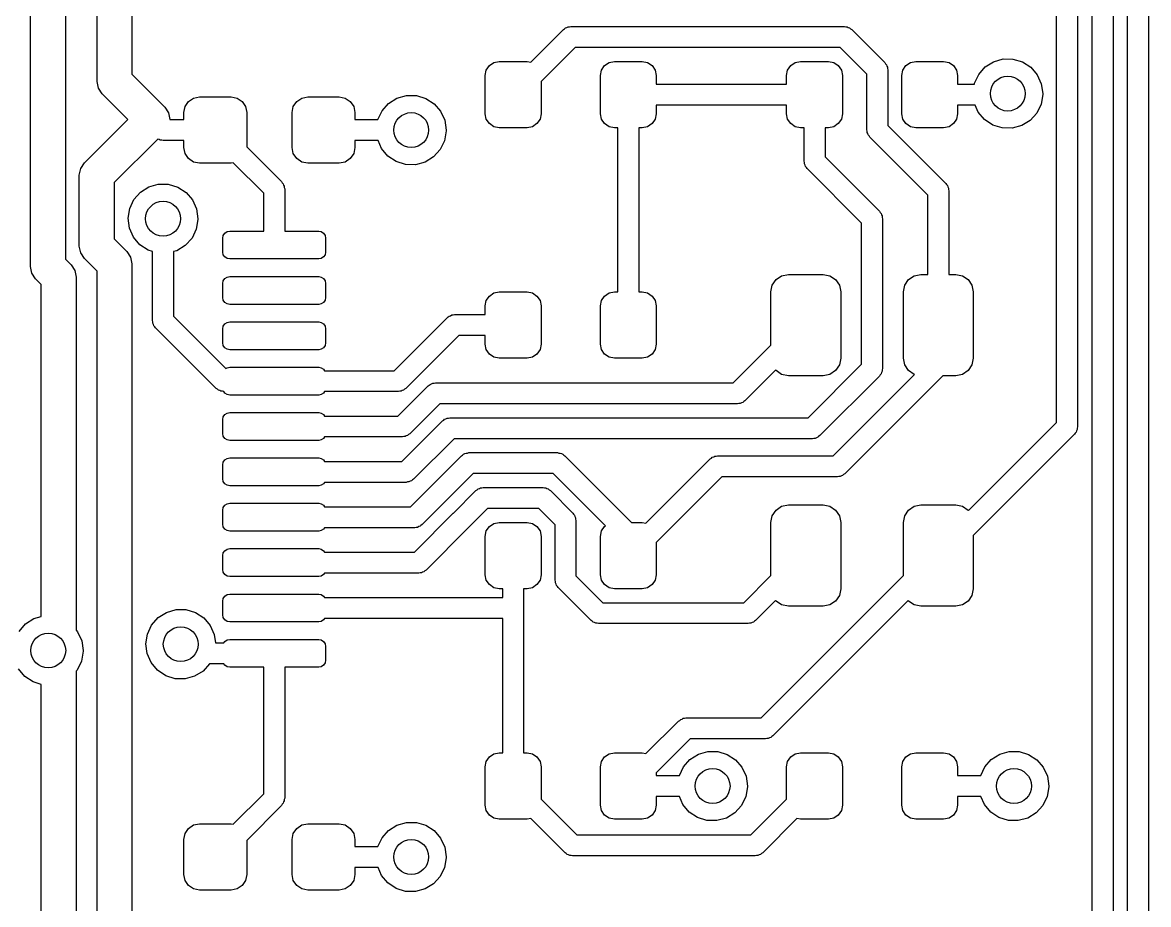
# Model space of a CAD drawing. Extents: x 123.2 to 169.8, y -142.4 to -48.3.
# Drawn here: x 153.69 to 169.82, y -124.63 to -112 of the extents above; entities that cross this region are included whole.
import ezdxf

# ---------------------------------------------------------------- set-up
doc = ezdxf.new("R2010")
doc.units = 0
doc.layers.add('BLACK', color=7, linetype='CONTINUOUS')

msp = doc.modelspace()

# ---------------------------------------------------------------- linework, layer by layer
at = {"layer": 'BLACK', "linetype": 'CONTINUOUS'}
for p, q in [((169.822, -98.552), (169.822, -131.064)), ((169.522, -131.002), (169.522, -98.6141)), ((169.014, -127.192), (169.014, -99.1221)), ((169.314, -99.06), (169.314, -127.254)), ((168.506, -117.728), (168.506, -99.3761)), ((168.806, -99.314), (168.806, -117.79)), ((154.756, -112.843), (154.756, -100.758)), ((155.256, -102.445), (155.256, -112.739)), ((153.803, -115.491), (153.803, -108.232)), ((154.303, -108.237), (154.303, -115.387)), ((160.971, -112.565), (161.438, -112.099)), ((161.438, -112.099), (161.455, -112.089)), ((161.455, -112.089), (161.469, -112.075)), ((161.469, -112.075), (161.488, -112.07)), ((161.488, -112.07), (161.505, -112.06)), ((161.505, -112.06), (161.525, -112.06)), ((161.525, -112.06), (161.544, -112.055)), ((161.544, -112.055), (165.465, -112.055)), ((165.465, -112.055), (165.484, -112.06)), ((165.484, -112.06), (165.504, -112.06)), ((165.504, -112.06), (165.521, -112.07)), ((165.521, -112.07), (165.54, -112.075)), ((165.54, -112.075), (165.554, -112.089)), ((165.554, -112.089), (165.571, -112.099)), ((165.571, -112.099), (166.043, -112.571)), ((161.606, -112.355), (161.119, -112.842)), ((165.403, -112.355), (161.606, -112.355)), ((165.787, -112.739), (165.403, -112.355)), ((160.378, -112.614), (160.442, -112.57)), ((160.442, -112.57), (160.519, -112.555)), ((160.519, -112.555), (160.919, -112.555)), ((160.919, -112.555), (160.971, -112.565)), ((162.028, -112.614), (162.092, -112.57)), ((162.092, -112.57), (162.169, -112.555)), ((162.169, -112.555), (162.569, -112.555)), ((162.569, -112.555), (162.646, -112.57)), ((162.646, -112.57), (162.71, -112.614)), ((164.696, -112.614), (164.76, -112.57)), ((164.76, -112.57), (164.837, -112.555)), ((164.837, -112.555), (165.237, -112.555)), ((165.237, -112.555), (165.314, -112.57)), ((165.314, -112.57), (165.378, -112.614)), ((166.043, -112.571), (166.053, -112.588)), ((166.053, -112.588), (166.067, -112.602)), ((166.067, -112.602), (166.072, -112.621)), ((166.346, -112.614), (166.41, -112.57)), ((166.41, -112.57), (166.487, -112.555)), ((166.487, -112.555), (166.887, -112.555)), ((166.887, -112.555), (166.964, -112.57)), ((166.964, -112.57), (167.028, -112.614)), ((167.482, -112.634), (167.602, -112.558)), ((167.602, -112.558), (167.739, -112.519)), ((167.739, -112.519), (167.88, -112.52)), ((167.88, -112.52), (168.016, -112.561)), ((168.016, -112.561), (168.135, -112.638)), ((155.256, -112.739), (155.728, -113.21)), ((160.319, -112.755), (160.334, -112.678)), ((160.319, -113.305), (160.319, -112.755)), ((160.334, -112.678), (160.378, -112.614)), ((161.969, -112.755), (161.984, -112.678)), ((161.969, -113.305), (161.969, -112.755)), ((161.984, -112.678), (162.028, -112.614)), ((162.71, -112.614), (162.754, -112.678)), ((162.754, -112.678), (162.769, -112.755)), ((162.769, -112.755), (162.769, -112.88)), ((164.637, -112.755), (164.652, -112.678)), ((164.637, -112.88), (164.637, -112.755)), ((164.652, -112.678), (164.696, -112.614)), ((165.378, -112.614), (165.422, -112.678)), ((165.422, -112.678), (165.437, -112.755)), ((165.437, -112.755), (165.437, -113.305)), ((165.787, -113.533), (165.787, -112.739)), ((166.072, -112.621), (166.082, -112.638)), ((166.082, -112.638), (166.082, -112.658)), ((166.082, -112.658), (166.087, -112.677)), ((166.087, -112.677), (166.087, -113.471)), ((166.287, -112.755), (166.302, -112.678)), ((166.287, -113.305), (166.287, -112.755)), ((166.302, -112.678), (166.346, -112.614)), ((167.028, -112.614), (167.072, -112.678)), ((167.072, -112.678), (167.087, -112.755)), ((167.087, -112.755), (167.087, -112.88)), ((167.328, -112.868), (167.389, -112.74)), ((167.389, -112.74), (167.482, -112.634)), ((168.135, -112.638), (168.228, -112.745)), ((168.228, -112.745), (168.286, -112.874)), ((154.776, -112.938), (154.756, -112.843)), ((161.119, -112.842), (161.119, -113.305)), ((162.769, -112.88), (164.637, -112.88)), ((167.087, -112.88), (167.327, -112.88)), ((167.327, -112.88), (167.328, -112.868)), ((168.286, -112.874), (168.306, -113.015)), ((154.83, -113.019), (154.776, -112.938)), ((155.197, -113.387), (154.83, -113.019)), ((156.067, -113.129), (156.14, -113.08)), ((156.14, -113.08), (156.226, -113.063)), ((156.226, -113.063), (156.676, -113.063)), ((156.676, -113.063), (156.762, -113.08)), ((156.762, -113.08), (156.835, -113.129)), ((157.617, -113.129), (157.69, -113.08)), ((157.69, -113.08), (157.776, -113.063)), ((157.776, -113.063), (158.226, -113.063)), ((158.226, -113.063), (158.312, -113.08)), ((158.312, -113.08), (158.385, -113.129)), ((158.934, -113.157), (159.054, -113.082)), ((159.054, -113.082), (159.19, -113.043)), ((159.19, -113.043), (159.332, -113.043)), ((159.332, -113.043), (159.468, -113.084)), ((159.468, -113.084), (159.587, -113.161)), ((168.306, -113.027), (168.283, -113.167)), ((168.306, -113.015), (168.306, -113.027)), ((155.728, -113.21), (155.728, -113.21)), ((155.728, -113.21), (155.782, -113.291)), ((156.001, -113.288), (156.018, -113.202)), ((156.018, -113.202), (156.067, -113.129)), ((156.835, -113.129), (156.884, -113.202)), ((156.884, -113.202), (156.901, -113.288)), ((157.551, -113.288), (157.568, -113.202)), ((157.568, -113.202), (157.617, -113.129)), ((158.385, -113.129), (158.434, -113.202)), ((158.434, -113.202), (158.451, -113.288)), ((158.84, -113.263), (158.934, -113.157)), ((159.587, -113.161), (159.679, -113.269)), ((164.637, -113.18), (162.769, -113.18)), ((162.769, -113.18), (162.769, -113.305)), ((164.637, -113.305), (164.637, -113.18)), ((167.339, -113.18), (167.087, -113.18)), ((167.087, -113.18), (167.087, -113.305)), ((167.382, -113.279), (167.339, -113.18)), ((168.283, -113.167), (168.221, -113.294)), ((154.576, -114.009), (155.197, -113.387)), ((155.782, -113.291), (155.801, -113.387)), ((155.801, -113.387), (155.801, -113.388)), ((155.801, -113.388), (156.001, -113.388)), ((156.001, -113.388), (156.001, -113.288)), ((156.901, -113.288), (156.901, -113.776)), ((157.551, -113.788), (157.551, -113.288)), ((158.451, -113.288), (158.451, -113.388)), ((158.451, -113.388), (158.782, -113.388)), ((158.782, -113.388), (158.84, -113.263)), ((159.679, -113.269), (159.738, -113.398)), ((159.738, -113.398), (159.758, -113.538)), ((160.334, -113.382), (160.319, -113.305)), ((160.378, -113.446), (160.334, -113.382)), ((161.104, -113.382), (161.06, -113.446)), ((161.119, -113.305), (161.104, -113.382)), ((161.984, -113.382), (161.969, -113.305)), ((162.028, -113.446), (161.984, -113.382)), ((162.754, -113.382), (162.71, -113.446)), ((162.769, -113.305), (162.754, -113.382)), ((164.652, -113.382), (164.637, -113.305)), ((164.696, -113.446), (164.652, -113.382)), ((165.422, -113.382), (165.378, -113.446)), ((165.437, -113.305), (165.422, -113.382)), ((166.302, -113.382), (166.287, -113.305)), ((166.346, -113.446), (166.302, -113.382)), ((167.072, -113.382), (167.028, -113.446)), ((167.087, -113.305), (167.072, -113.382)), ((167.473, -113.387), (167.382, -113.279)), ((167.591, -113.466), (167.473, -113.387)), ((168.126, -113.399), (168.005, -113.473)), ((168.221, -113.294), (168.126, -113.399)), ((159.758, -113.55), (159.734, -113.69)), ((159.758, -113.538), (159.758, -113.55)), ((160.442, -113.49), (160.378, -113.446)), ((160.519, -113.505), (160.442, -113.49)), ((160.919, -113.505), (160.519, -113.505)), ((160.996, -113.49), (160.919, -113.505)), ((161.06, -113.446), (160.996, -113.49)), ((162.092, -113.49), (162.028, -113.446)), ((162.169, -113.505), (162.092, -113.49)), ((162.219, -113.505), (162.169, -113.505)), ((162.219, -115.857), (162.219, -113.505)), ((162.569, -113.505), (162.519, -113.505)), ((162.519, -113.505), (162.519, -115.857)), ((162.646, -113.49), (162.569, -113.505)), ((162.71, -113.446), (162.646, -113.49)), ((164.76, -113.49), (164.696, -113.446)), ((164.837, -113.505), (164.76, -113.49)), ((164.887, -113.505), (164.837, -113.505)), ((164.887, -113.983), (164.887, -113.505)), ((165.237, -113.505), (165.187, -113.505)), ((165.187, -113.505), (165.187, -113.921)), ((165.314, -113.49), (165.237, -113.505)), ((165.378, -113.446), (165.314, -113.49)), ((165.792, -113.552), (165.787, -113.533)), ((165.792, -113.572), (165.792, -113.552)), ((165.802, -113.589), (165.792, -113.572)), ((166.087, -113.471), (166.918, -114.302)), ((166.41, -113.49), (166.346, -113.446)), ((166.487, -113.505), (166.41, -113.49)), ((166.887, -113.505), (166.487, -113.505)), ((166.964, -113.49), (166.887, -113.505)), ((167.028, -113.446), (166.964, -113.49)), ((167.727, -113.508), (167.591, -113.466)), ((167.868, -113.511), (167.727, -113.508)), ((168.005, -113.473), (167.868, -113.511)), ((155.625, -113.666), (155.002, -114.289)), ((155.627, -113.668), (155.625, -113.666)), ((155.646, -113.673), (155.627, -113.668)), ((155.663, -113.683), (155.646, -113.673)), ((155.683, -113.683), (155.663, -113.683)), ((155.702, -113.688), (155.683, -113.683)), ((156.001, -113.688), (155.702, -113.688)), ((156.001, -113.788), (156.001, -113.688)), ((158.783, -113.688), (158.451, -113.688)), ((158.451, -113.688), (158.451, -113.788)), ((158.834, -113.802), (158.783, -113.688)), ((159.734, -113.69), (159.673, -113.818)), ((165.807, -113.608), (165.802, -113.589)), ((165.821, -113.622), (165.807, -113.608)), ((165.831, -113.639), (165.821, -113.622)), ((166.662, -114.47), (165.831, -113.639)), ((156.018, -113.874), (156.001, -113.788)), ((156.067, -113.947), (156.018, -113.874)), ((156.901, -113.776), (157.401, -114.275)), ((157.568, -113.874), (157.551, -113.788)), ((157.617, -113.947), (157.568, -113.874)), ((158.434, -113.874), (158.385, -113.947)), ((158.451, -113.788), (158.434, -113.874)), ((158.925, -113.911), (158.834, -113.802)), ((159.673, -113.818), (159.577, -113.923)), ((154.522, -114.09), (154.576, -114.009)), ((156.14, -113.996), (156.067, -113.947)), ((156.226, -114.013), (156.14, -113.996)), ((156.676, -114.013), (156.226, -114.013)), ((156.708, -114.007), (156.676, -114.013)), ((157.144, -114.444), (156.708, -114.007)), ((157.69, -113.996), (157.617, -113.947)), ((157.776, -114.013), (157.69, -113.996)), ((158.226, -114.013), (157.776, -114.013)), ((158.312, -113.996), (158.226, -114.013)), ((158.385, -113.947), (158.312, -113.996)), ((159.043, -113.989), (158.925, -113.911)), ((159.178, -114.032), (159.043, -113.989)), ((159.32, -114.034), (159.178, -114.032)), ((159.457, -113.997), (159.32, -114.034)), ((159.577, -113.923), (159.457, -113.997)), ((164.892, -114.002), (164.887, -113.983)), ((164.892, -114.022), (164.892, -114.002)), ((164.902, -114.039), (164.892, -114.022)), ((164.907, -114.058), (164.902, -114.039)), ((164.921, -114.072), (164.907, -114.058)), ((165.187, -113.921), (165.968, -114.702)), ((154.502, -114.185), (154.522, -114.09)), ((154.502, -115.201), (154.502, -114.185)), ((164.931, -114.089), (164.921, -114.072)), ((165.712, -114.87), (164.931, -114.089)), ((155.002, -114.289), (155.002, -115.098)), ((155.378, -114.427), (155.498, -114.352)), ((155.498, -114.352), (155.634, -114.313)), ((155.634, -114.313), (155.776, -114.313)), ((155.776, -114.313), (155.912, -114.354)), ((155.912, -114.354), (156.031, -114.431)), ((157.401, -114.275), (157.41, -114.293)), ((157.41, -114.293), (157.424, -114.306)), ((157.424, -114.306), (157.43, -114.326)), ((157.43, -114.326), (157.439, -114.343)), ((157.439, -114.343), (157.439, -114.362)), ((157.439, -114.362), (157.445, -114.381)), ((157.445, -114.381), (157.445, -114.985)), ((166.918, -114.302), (166.928, -114.319)), ((166.928, -114.319), (166.942, -114.333)), ((166.942, -114.333), (166.947, -114.352)), ((166.947, -114.352), (166.957, -114.369)), ((166.957, -114.369), (166.957, -114.389)), ((155.224, -114.662), (155.284, -114.533)), ((155.284, -114.533), (155.378, -114.427)), ((156.031, -114.431), (156.123, -114.539)), ((156.123, -114.539), (156.182, -114.668)), ((157.144, -114.985), (157.144, -114.444)), ((166.662, -115.607), (166.662, -114.47)), ((166.957, -114.389), (166.962, -114.408)), ((166.962, -114.408), (166.962, -115.607)), ((155.202, -114.802), (155.224, -114.662)), ((156.182, -114.668), (156.202, -114.808)), ((165.968, -114.702), (165.978, -114.719)), ((155.22, -114.942), (155.202, -114.802)), ((156.202, -114.82), (156.178, -114.96)), ((156.202, -114.808), (156.202, -114.82)), ((165.712, -116.893), (165.712, -114.87)), ((165.978, -114.719), (165.992, -114.733)), ((165.992, -114.733), (165.997, -114.752)), ((165.997, -114.752), (166.007, -114.769)), ((166.007, -114.769), (166.007, -114.789)), ((166.007, -114.789), (166.012, -114.808)), ((166.012, -114.808), (166.012, -116.956)), ((155.278, -115.072), (155.22, -114.942)), ((156.178, -114.96), (156.117, -115.088)), ((156.565, -115.047), (156.586, -115.014)), ((156.586, -115.014), (156.619, -114.993)), ((156.619, -114.993), (156.657, -114.985)), ((156.657, -114.985), (157.144, -114.985)), ((157.445, -114.985), (157.932, -114.985)), ((157.932, -114.985), (157.97, -114.993)), ((157.97, -114.993), (158.003, -115.014)), ((158.003, -115.014), (158.024, -115.047)), ((155.002, -115.098), (155.183, -115.279)), ((155.369, -115.181), (155.278, -115.072)), ((155.487, -115.259), (155.369, -115.181)), ((156.021, -115.193), (155.901, -115.267)), ((156.117, -115.088), (156.021, -115.193)), ((156.557, -115.085), (156.565, -115.047)), ((156.557, -115.285), (156.557, -115.085)), ((158.024, -115.047), (158.032, -115.085)), ((158.032, -115.085), (158.032, -115.285)), ((154.522, -115.297), (154.502, -115.201)), ((154.576, -115.378), (154.522, -115.297)), ((155.183, -115.279), (155.237, -115.36)), ((155.552, -115.28), (155.487, -115.259)), ((155.552, -116.266), (155.552, -115.28)), ((155.901, -115.267), (155.852, -115.28)), ((155.852, -115.28), (155.852, -116.204)), ((156.565, -115.323), (156.557, -115.285)), ((156.586, -115.356), (156.565, -115.323)), ((158.024, -115.323), (158.003, -115.356)), ((158.032, -115.285), (158.024, -115.323)), ((153.822, -115.587), (153.803, -115.491)), ((154.303, -115.387), (154.385, -115.47)), ((154.385, -115.47), (154.439, -115.551)), ((154.756, -115.559), (154.576, -115.378)), ((155.237, -115.36), (155.256, -115.455)), ((155.256, -115.455), (155.256, -125.198)), ((156.619, -115.377), (156.586, -115.356)), ((156.657, -115.385), (156.619, -115.377)), ((157.932, -115.385), (156.657, -115.385)), ((157.97, -115.377), (157.932, -115.385)), ((158.003, -115.356), (157.97, -115.377)), ((153.876, -115.668), (153.822, -115.587)), ((153.958, -115.75), (153.876, -115.668)), ((154.439, -115.551), (154.458, -115.647)), ((154.458, -115.647), (154.458, -120.702)), ((154.756, -125.301), (154.756, -115.559)), ((156.565, -115.697), (156.586, -115.664)), ((156.586, -115.664), (156.619, -115.643)), ((156.619, -115.643), (156.657, -115.635)), ((156.657, -115.635), (157.932, -115.635)), ((157.932, -115.635), (157.97, -115.643)), ((157.97, -115.643), (158.003, -115.664)), ((158.003, -115.664), (158.024, -115.697)), ((164.485, -115.68), (164.566, -115.626)), ((164.566, -115.626), (164.662, -115.607)), ((164.662, -115.607), (165.162, -115.607)), ((165.162, -115.607), (165.258, -115.626)), ((165.258, -115.626), (165.339, -115.68)), ((166.385, -115.68), (166.466, -115.626)), ((166.466, -115.626), (166.562, -115.607)), ((166.562, -115.607), (166.662, -115.607)), ((166.962, -115.607), (167.062, -115.607)), ((167.062, -115.607), (167.158, -115.626)), ((167.158, -115.626), (167.239, -115.68)), ((153.958, -120.508), (153.958, -115.75)), ((156.557, -115.735), (156.565, -115.697)), ((156.557, -115.935), (156.557, -115.735)), ((158.024, -115.697), (158.032, -115.735)), ((158.032, -115.735), (158.032, -115.935)), ((164.412, -115.857), (164.431, -115.761)), ((164.431, -115.761), (164.485, -115.68)), ((165.339, -115.68), (165.393, -115.761)), ((165.393, -115.761), (165.412, -115.857)), ((166.312, -115.857), (166.331, -115.761)), ((166.331, -115.761), (166.385, -115.68)), ((167.239, -115.68), (167.293, -115.761)), ((167.293, -115.761), (167.312, -115.857)), ((156.565, -115.973), (156.557, -115.935)), ((156.586, -116.006), (156.565, -115.973)), ((158.024, -115.973), (158.003, -116.006)), ((158.032, -115.935), (158.024, -115.973)), ((160.319, -116.057), (160.334, -115.98)), ((160.334, -115.98), (160.378, -115.916)), ((160.378, -115.916), (160.442, -115.872)), ((160.442, -115.872), (160.519, -115.857)), ((160.519, -115.857), (160.919, -115.857)), ((160.919, -115.857), (160.996, -115.872)), ((160.996, -115.872), (161.06, -115.916)), ((161.06, -115.916), (161.104, -115.98)), ((161.104, -115.98), (161.119, -116.057)), ((161.969, -116.057), (161.984, -115.98)), ((161.984, -115.98), (162.028, -115.916)), ((162.028, -115.916), (162.092, -115.872)), ((162.092, -115.872), (162.169, -115.857)), ((162.169, -115.857), (162.219, -115.857)), ((162.519, -115.857), (162.569, -115.857)), ((162.569, -115.857), (162.646, -115.872)), ((162.646, -115.872), (162.71, -115.916)), ((162.71, -115.916), (162.754, -115.98)), ((162.754, -115.98), (162.769, -116.057)), ((164.412, -116.62), (164.412, -115.857)), ((165.412, -115.857), (165.412, -116.807)), ((166.312, -116.807), (166.312, -115.857)), ((167.312, -115.857), (167.312, -116.807)), ((156.619, -116.027), (156.586, -116.006)), ((156.657, -116.035), (156.619, -116.027)), ((157.932, -116.035), (156.657, -116.035)), ((157.97, -116.027), (157.932, -116.035)), ((158.003, -116.006), (157.97, -116.027)), ((160.319, -116.182), (160.319, -116.057)), ((161.119, -116.057), (161.119, -116.607)), ((161.969, -116.607), (161.969, -116.057)), ((162.769, -116.057), (162.769, -116.607)), ((155.557, -116.285), (155.552, -116.266)), ((155.557, -116.305), (155.557, -116.285)), ((155.567, -116.322), (155.557, -116.305)), ((155.572, -116.341), (155.567, -116.322)), ((155.852, -116.204), (156.602, -116.954)), ((156.565, -116.347), (156.586, -116.314)), ((156.586, -116.314), (156.619, -116.293)), ((156.619, -116.293), (156.657, -116.285)), ((156.657, -116.285), (157.932, -116.285)), ((157.932, -116.285), (157.97, -116.293)), ((157.97, -116.293), (158.003, -116.314)), ((158.003, -116.314), (158.024, -116.347)), ((159.012, -116.985), (159.771, -116.226)), ((159.771, -116.226), (159.788, -116.216)), ((159.788, -116.216), (159.802, -116.202)), ((159.802, -116.202), (159.821, -116.197)), ((159.821, -116.197), (159.838, -116.187)), ((159.838, -116.187), (159.858, -116.187)), ((159.858, -116.187), (159.877, -116.182)), ((159.877, -116.182), (160.319, -116.182)), ((155.586, -116.355), (155.572, -116.341)), ((155.596, -116.372), (155.586, -116.355)), ((156.465, -117.241), (155.596, -116.372)), ((156.557, -116.385), (156.565, -116.347)), ((156.557, -116.585), (156.557, -116.385)), ((158.024, -116.347), (158.032, -116.385)), ((158.032, -116.385), (158.032, -116.585)), ((159.939, -116.482), (159.18, -117.241)), ((160.319, -116.482), (159.939, -116.482)), ((160.319, -116.607), (160.319, -116.482)), ((156.565, -116.623), (156.557, -116.585)), ((156.586, -116.656), (156.565, -116.623)), ((158.024, -116.623), (158.003, -116.656)), ((158.032, -116.585), (158.024, -116.623)), ((160.334, -116.684), (160.319, -116.607)), ((161.119, -116.607), (161.104, -116.684)), ((161.984, -116.684), (161.969, -116.607)), ((162.769, -116.607), (162.754, -116.684)), ((163.871, -117.16), (164.412, -116.62)), ((156.619, -116.677), (156.586, -116.656)), ((156.657, -116.685), (156.619, -116.677)), ((157.932, -116.685), (156.657, -116.685)), ((157.97, -116.677), (157.932, -116.685)), ((158.003, -116.656), (157.97, -116.677)), ((160.378, -116.748), (160.334, -116.684)), ((160.442, -116.792), (160.378, -116.748)), ((160.519, -116.807), (160.442, -116.792)), ((160.996, -116.792), (160.919, -116.807)), ((161.06, -116.748), (160.996, -116.792)), ((161.104, -116.684), (161.06, -116.748)), ((162.028, -116.748), (161.984, -116.684)), ((162.092, -116.792), (162.028, -116.748)), ((162.169, -116.807), (162.092, -116.792)), ((162.646, -116.792), (162.569, -116.807)), ((162.71, -116.748), (162.646, -116.792)), ((162.754, -116.684), (162.71, -116.748)), ((156.602, -116.954), (156.619, -116.943)), ((156.619, -116.943), (156.657, -116.935)), ((156.657, -116.935), (157.932, -116.935)), ((157.932, -116.935), (157.97, -116.943)), ((157.97, -116.943), (158.003, -116.964)), ((158.003, -116.964), (158.017, -116.985)), ((160.919, -116.807), (160.519, -116.807)), ((162.569, -116.807), (162.169, -116.807)), ((164.945, -117.66), (165.712, -116.893)), ((165.393, -116.903), (165.339, -116.984)), ((165.412, -116.807), (165.393, -116.903)), ((166.012, -116.956), (166.007, -116.975)), ((166.331, -116.903), (166.312, -116.807)), ((166.385, -116.984), (166.331, -116.903)), ((167.293, -116.903), (167.239, -116.984)), ((167.312, -116.807), (167.293, -116.903)), ((158.017, -116.985), (159.012, -116.985)), ((164.48, -116.976), (164.04, -117.417)), ((164.485, -116.984), (164.48, -116.976)), ((164.566, -117.038), (164.485, -116.984)), ((164.662, -117.057), (164.566, -117.038)), ((165.162, -117.057), (164.662, -117.057)), ((165.968, -117.062), (165.114, -117.916)), ((165.258, -117.038), (165.162, -117.057)), ((165.339, -116.984), (165.258, -117.038)), ((165.303, -118.206), (166.469, -117.039)), ((166.875, -117.057), (165.471, -118.462)), ((165.978, -117.044), (165.968, -117.062)), ((165.992, -117.031), (165.978, -117.044)), ((165.997, -117.011), (165.992, -117.031)), ((166.007, -116.994), (165.997, -117.011)), ((166.007, -116.975), (166.007, -116.994)), ((166.466, -117.038), (166.385, -116.984)), ((166.469, -117.039), (166.466, -117.038)), ((167.062, -117.057), (166.875, -117.057)), ((167.158, -117.038), (167.062, -117.057)), ((167.239, -116.984), (167.158, -117.038)), ((156.482, -117.251), (156.465, -117.241)), ((156.496, -117.265), (156.482, -117.251)), ((156.515, -117.27), (156.496, -117.265)), ((156.532, -117.28), (156.515, -117.27)), ((156.552, -117.28), (156.532, -117.28)), ((156.571, -117.285), (156.552, -117.28)), ((156.572, -117.285), (156.571, -117.285)), ((156.586, -117.306), (156.572, -117.285)), ((158.017, -117.285), (158.003, -117.306)), ((159.074, -117.285), (158.017, -117.285)), ((159.068, -117.635), (159.499, -117.204)), ((159.093, -117.28), (159.074, -117.285)), ((159.113, -117.28), (159.093, -117.28)), ((159.13, -117.27), (159.113, -117.28)), ((159.149, -117.265), (159.13, -117.27)), ((159.163, -117.251), (159.149, -117.265)), ((159.18, -117.241), (159.163, -117.251)), ((159.499, -117.204), (159.516, -117.195)), ((159.516, -117.195), (159.53, -117.181)), ((159.53, -117.181), (159.549, -117.175)), ((159.549, -117.175), (159.566, -117.166)), ((159.566, -117.166), (159.586, -117.166)), ((159.586, -117.166), (159.605, -117.16)), ((159.605, -117.16), (163.871, -117.16)), ((156.619, -117.327), (156.586, -117.306)), ((156.657, -117.335), (156.619, -117.327)), ((157.932, -117.335), (156.657, -117.335)), ((157.97, -117.327), (157.932, -117.335)), ((158.003, -117.306), (157.97, -117.327)), ((163.989, -117.446), (163.972, -117.455)), ((164.009, -117.44), (163.989, -117.446)), ((164.022, -117.426), (164.009, -117.44)), ((164.04, -117.417), (164.022, -117.426)), ((156.586, -117.614), (156.619, -117.593)), ((156.619, -117.593), (156.657, -117.585)), ((156.657, -117.585), (157.932, -117.585)), ((157.932, -117.585), (157.97, -117.593)), ((157.97, -117.593), (158.003, -117.614)), ((159.667, -117.46), (159.237, -117.891)), ((163.934, -117.46), (159.667, -117.46)), ((163.953, -117.455), (163.934, -117.46)), ((163.972, -117.455), (163.953, -117.455)), ((156.557, -117.685), (156.565, -117.647)), ((156.557, -117.885), (156.557, -117.685)), ((156.565, -117.647), (156.586, -117.614)), ((158.003, -117.614), (158.017, -117.635)), ((158.017, -117.635), (159.068, -117.635)), ((159.125, -118.285), (159.706, -117.704)), ((159.706, -117.704), (159.723, -117.694)), ((159.723, -117.694), (159.737, -117.68)), ((159.737, -117.68), (159.756, -117.675)), ((159.756, -117.675), (159.773, -117.665)), ((159.773, -117.665), (159.793, -117.665)), ((159.793, -117.665), (159.812, -117.66)), ((159.812, -117.66), (164.945, -117.66)), ((167.244, -118.99), (168.506, -117.728)), ((156.565, -117.923), (156.557, -117.885)), ((156.586, -117.956), (156.565, -117.923)), ((158.017, -117.935), (158.003, -117.956)), ((159.131, -117.935), (158.017, -117.935)), ((159.15, -117.93), (159.131, -117.935)), ((159.169, -117.93), (159.15, -117.93)), ((159.187, -117.92), (159.169, -117.93)), ((159.206, -117.915), (159.187, -117.92)), ((159.22, -117.901), (159.206, -117.915)), ((159.237, -117.891), (159.22, -117.901)), ((165.096, -117.926), (165.083, -117.94)), ((165.114, -117.916), (165.096, -117.926)), ((168.762, -117.896), (167.312, -119.346)), ((168.772, -117.879), (168.762, -117.896)), ((168.786, -117.865), (168.772, -117.879)), ((168.791, -117.846), (168.786, -117.865)), ((168.801, -117.829), (168.791, -117.846)), ((168.806, -117.79), (168.801, -117.809)), ((168.801, -117.809), (168.801, -117.829)), ((156.619, -117.977), (156.586, -117.956)), ((156.657, -117.985), (156.619, -117.977)), ((157.932, -117.985), (156.657, -117.985)), ((157.97, -117.977), (157.932, -117.985)), ((158.003, -117.956), (157.97, -117.977)), ((159.874, -117.96), (159.293, -118.541)), ((165.008, -117.96), (159.874, -117.96)), ((165.027, -117.955), (165.008, -117.96)), ((165.046, -117.955), (165.027, -117.955)), ((165.063, -117.945), (165.046, -117.955)), ((165.083, -117.94), (165.063, -117.945)), ((156.586, -118.264), (156.619, -118.243)), ((156.619, -118.243), (156.657, -118.235)), ((156.657, -118.235), (157.932, -118.235)), ((157.932, -118.235), (157.97, -118.243)), ((157.97, -118.243), (158.003, -118.264)), ((159.247, -118.935), (159.978, -118.203)), ((159.978, -118.203), (159.995, -118.194)), ((159.995, -118.194), (160.009, -118.18)), ((160.009, -118.18), (160.028, -118.174)), ((160.028, -118.174), (160.045, -118.165)), ((160.045, -118.165), (160.065, -118.165)), ((160.065, -118.165), (160.084, -118.159)), ((160.084, -118.159), (161.354, -118.159)), ((161.354, -118.159), (161.373, -118.165)), ((161.373, -118.165), (161.393, -118.165)), ((161.393, -118.165), (161.41, -118.174)), ((161.41, -118.174), (161.429, -118.18)), ((161.429, -118.18), (161.443, -118.194)), ((161.443, -118.194), (161.46, -118.203)), ((161.46, -118.203), (162.415, -119.159)), ((162.621, -119.169), (163.541, -118.249)), ((163.541, -118.249), (163.559, -118.24)), ((163.559, -118.24), (163.572, -118.226)), ((163.572, -118.226), (163.592, -118.22)), ((163.592, -118.22), (163.609, -118.211)), ((163.609, -118.211), (163.628, -118.211)), ((163.628, -118.211), (163.647, -118.206)), ((163.647, -118.206), (165.303, -118.206)), ((156.557, -118.335), (156.565, -118.297)), ((156.557, -118.535), (156.557, -118.335)), ((156.565, -118.297), (156.586, -118.264)), ((158.003, -118.264), (158.017, -118.285)), ((158.017, -118.285), (159.125, -118.285)), ((156.565, -118.573), (156.557, -118.535)), ((156.586, -118.606), (156.565, -118.573)), ((159.206, -118.58), (159.187, -118.585)), ((159.226, -118.58), (159.206, -118.58)), ((159.243, -118.57), (159.226, -118.58)), ((159.262, -118.565), (159.243, -118.57)), ((159.276, -118.551), (159.262, -118.565)), ((159.293, -118.541), (159.276, -118.551)), ((160.146, -118.459), (159.415, -119.191)), ((161.292, -118.459), (160.146, -118.459)), ((162.041, -119.209), (161.292, -118.459)), ((163.71, -118.506), (162.769, -119.446)), ((165.365, -118.506), (163.71, -118.506)), ((165.384, -118.5), (165.365, -118.506)), ((165.403, -118.5), (165.384, -118.5)), ((165.421, -118.491), (165.403, -118.5)), ((165.44, -118.485), (165.421, -118.491)), ((165.454, -118.471), (165.44, -118.485)), ((165.471, -118.462), (165.454, -118.471)), ((156.619, -118.627), (156.586, -118.606)), ((156.657, -118.635), (156.619, -118.627)), ((157.932, -118.635), (156.657, -118.635)), ((157.97, -118.627), (157.932, -118.635)), ((158.003, -118.606), (157.97, -118.627)), ((158.017, -118.585), (158.003, -118.606)), ((159.187, -118.585), (158.017, -118.585)), ((159.863, -119.025), (160.185, -118.703)), ((160.185, -118.703), (160.202, -118.693)), ((160.202, -118.693), (160.216, -118.679)), ((160.216, -118.679), (160.235, -118.674)), ((160.235, -118.674), (160.252, -118.664)), ((160.252, -118.664), (160.272, -118.664)), ((160.272, -118.664), (160.291, -118.659)), ((160.291, -118.659), (161.147, -118.659)), ((161.147, -118.659), (161.166, -118.664)), ((161.166, -118.664), (161.186, -118.664)), ((161.186, -118.664), (161.203, -118.674)), ((161.203, -118.674), (161.222, -118.679)), ((161.222, -118.679), (161.236, -118.693)), ((161.236, -118.693), (161.253, -118.703)), ((161.253, -118.703), (161.575, -119.025)), ((156.586, -118.914), (156.619, -118.893)), ((156.619, -118.893), (156.657, -118.885)), ((156.657, -118.885), (157.932, -118.885)), ((157.932, -118.885), (157.97, -118.893)), ((157.97, -118.893), (158.003, -118.914)), ((156.557, -118.985), (156.565, -118.947)), ((156.557, -119.185), (156.557, -118.985)), ((156.565, -118.947), (156.586, -118.914)), ((158.003, -118.914), (158.017, -118.935)), ((158.017, -118.935), (159.247, -118.935)), ((159.303, -119.585), (159.861, -119.027)), ((159.861, -119.027), (159.862, -119.026)), ((159.862, -119.026), (159.863, -119.025)), ((160.353, -118.959), (160.075, -119.237)), ((161.085, -118.959), (160.353, -118.959)), ((161.319, -119.193), (161.085, -118.959)), ((161.575, -119.025), (161.585, -119.042)), ((161.585, -119.042), (161.599, -119.056)), ((161.599, -119.056), (161.604, -119.075)), ((164.412, -119.159), (164.431, -119.063)), ((164.431, -119.063), (164.485, -118.982)), ((164.485, -118.982), (164.566, -118.928)), ((164.566, -118.928), (164.662, -118.909)), ((164.662, -118.909), (165.162, -118.909)), ((165.162, -118.909), (165.258, -118.928)), ((165.258, -118.928), (165.339, -118.982)), ((165.339, -118.982), (165.393, -119.063)), ((165.393, -119.063), (165.412, -119.159)), ((166.312, -119.159), (166.331, -119.063)), ((166.331, -119.063), (166.385, -118.982)), ((166.385, -118.982), (166.466, -118.928)), ((166.466, -118.928), (166.562, -118.909)), ((166.562, -118.909), (167.062, -118.909)), ((167.062, -118.909), (167.158, -118.928)), ((167.158, -118.928), (167.239, -118.982)), ((167.239, -118.982), (167.244, -118.99)), ((156.565, -119.223), (156.557, -119.185)), ((156.586, -119.256), (156.565, -119.223)), ((159.365, -119.22), (159.348, -119.23)), ((159.384, -119.215), (159.365, -119.22)), ((159.398, -119.201), (159.384, -119.215)), ((159.415, -119.191), (159.398, -119.201)), ((160.334, -119.282), (160.378, -119.218)), ((160.378, -119.218), (160.442, -119.174)), ((160.442, -119.174), (160.519, -119.159)), ((160.519, -119.159), (160.919, -119.159)), ((160.919, -119.159), (160.996, -119.174)), ((160.996, -119.174), (161.06, -119.218)), ((161.06, -119.218), (161.104, -119.282)), ((161.319, -119.987), (161.319, -119.193)), ((161.604, -119.075), (161.614, -119.092)), ((161.614, -119.092), (161.614, -119.112)), ((161.614, -119.112), (161.619, -119.131)), ((161.619, -119.131), (161.619, -119.925)), ((161.984, -119.282), (162.028, -119.218)), ((162.028, -119.218), (162.041, -119.209)), ((162.415, -119.159), (162.569, -119.159)), ((162.569, -119.159), (162.621, -119.169)), ((164.412, -119.922), (164.412, -119.159)), ((165.412, -119.159), (165.412, -120.109)), ((166.312, -119.922), (166.312, -119.159)), ((156.619, -119.277), (156.586, -119.256)), ((156.657, -119.285), (156.619, -119.277)), ((157.932, -119.285), (156.657, -119.285)), ((157.97, -119.277), (157.932, -119.285)), ((158.003, -119.256), (157.97, -119.277)), ((158.017, -119.235), (158.003, -119.256)), ((159.309, -119.235), (158.017, -119.235)), ((159.328, -119.23), (159.309, -119.235)), ((159.348, -119.23), (159.328, -119.23)), ((160.073, -119.239), (159.471, -119.841)), ((160.074, -119.238), (160.073, -119.239)), ((160.075, -119.237), (160.074, -119.238)), ((160.319, -119.359), (160.334, -119.282)), ((160.319, -119.909), (160.319, -119.359)), ((161.104, -119.282), (161.119, -119.359)), ((161.119, -119.359), (161.119, -119.909)), ((161.969, -119.359), (161.984, -119.282)), ((161.969, -119.909), (161.969, -119.359)), ((167.312, -119.346), (167.312, -120.109)), ((156.586, -119.564), (156.619, -119.543)), ((156.619, -119.543), (156.657, -119.535)), ((156.657, -119.535), (157.932, -119.535)), ((157.932, -119.535), (157.97, -119.543)), ((157.97, -119.543), (158.003, -119.564)), ((162.769, -119.446), (162.769, -119.909)), ((156.557, -119.635), (156.565, -119.597)), ((156.557, -119.835), (156.557, -119.635)), ((156.565, -119.597), (156.586, -119.564)), ((158.003, -119.564), (158.017, -119.585)), ((158.017, -119.585), (159.303, -119.585)), ((156.565, -119.873), (156.557, -119.835)), ((159.421, -119.87), (159.404, -119.88)), ((159.44, -119.865), (159.421, -119.87)), ((159.454, -119.851), (159.44, -119.865)), ((159.471, -119.841), (159.454, -119.851)), ((156.586, -119.906), (156.565, -119.873)), ((156.619, -119.927), (156.586, -119.906)), ((156.657, -119.935), (156.619, -119.927)), ((157.932, -119.935), (156.657, -119.935)), ((157.97, -119.927), (157.932, -119.935)), ((158.003, -119.906), (157.97, -119.927)), ((158.017, -119.885), (158.003, -119.906)), ((159.365, -119.885), (158.017, -119.885)), ((159.384, -119.88), (159.365, -119.885)), ((159.404, -119.88), (159.384, -119.88)), ((160.334, -119.986), (160.319, -119.909)), ((160.378, -120.05), (160.334, -119.986)), ((161.104, -119.986), (161.06, -120.05)), ((161.119, -119.909), (161.104, -119.986)), ((161.324, -120.006), (161.319, -119.987)), ((161.324, -120.026), (161.324, -120.006)), ((161.334, -120.043), (161.324, -120.026)), ((161.619, -119.925), (162.003, -120.309)), ((161.984, -119.986), (161.969, -119.909)), ((162.028, -120.05), (161.984, -119.986)), ((162.754, -119.986), (162.71, -120.05)), ((162.769, -119.909), (162.754, -119.986)), ((164.025, -120.309), (164.412, -119.922)), ((164.273, -121.961), (166.312, -119.922)), ((156.586, -120.214), (156.619, -120.193)), ((156.619, -120.193), (156.657, -120.185)), ((156.657, -120.185), (157.932, -120.185)), ((157.932, -120.185), (157.97, -120.193)), ((157.97, -120.193), (158.003, -120.214)), ((160.442, -120.094), (160.378, -120.05)), ((160.519, -120.109), (160.442, -120.094)), ((160.569, -120.109), (160.519, -120.109)), ((160.569, -120.235), (160.569, -120.109)), ((160.919, -120.109), (160.869, -120.109)), ((160.869, -120.109), (160.869, -122.461)), ((160.996, -120.094), (160.919, -120.109)), ((161.06, -120.05), (160.996, -120.094)), ((161.339, -120.062), (161.334, -120.043)), ((161.353, -120.076), (161.339, -120.062)), ((161.363, -120.093), (161.353, -120.076)), ((161.835, -120.565), (161.363, -120.093)), ((162.092, -120.094), (162.028, -120.05)), ((162.169, -120.109), (162.092, -120.094)), ((162.569, -120.109), (162.169, -120.109)), ((162.646, -120.094), (162.569, -120.109)), ((162.71, -120.05), (162.646, -120.094)), ((165.412, -120.109), (165.393, -120.205)), ((167.312, -120.109), (167.293, -120.205)), ((156.557, -120.285), (156.565, -120.247)), ((156.557, -120.485), (156.557, -120.285)), ((156.565, -120.247), (156.586, -120.214)), ((158.003, -120.214), (158.017, -120.235)), ((158.017, -120.235), (160.569, -120.235)), ((162.003, -120.309), (164.025, -120.309)), ((164.48, -120.278), (164.193, -120.565)), ((166.38, -120.278), (164.441, -122.217)), ((164.485, -120.286), (164.48, -120.278)), ((164.566, -120.34), (164.485, -120.286)), ((164.662, -120.359), (164.566, -120.34)), ((165.258, -120.34), (165.162, -120.359)), ((165.339, -120.286), (165.258, -120.34)), ((165.393, -120.205), (165.339, -120.286)), ((166.385, -120.286), (166.38, -120.278)), ((166.466, -120.34), (166.385, -120.286)), ((166.562, -120.359), (166.466, -120.34)), ((167.158, -120.34), (167.062, -120.359)), ((167.239, -120.286), (167.158, -120.34)), ((167.293, -120.205), (167.239, -120.286)), ((153.853, -120.538), (153.958, -120.508)), ((155.632, -120.523), (155.752, -120.448)), ((155.752, -120.448), (155.888, -120.409)), ((155.888, -120.409), (156.03, -120.409)), ((156.03, -120.409), (156.166, -120.45)), ((156.166, -120.45), (156.285, -120.527)), ((156.565, -120.523), (156.557, -120.485)), ((165.162, -120.359), (164.662, -120.359)), ((167.062, -120.359), (166.562, -120.359)), ((153.639, -120.72), (153.733, -120.613)), ((153.733, -120.613), (153.853, -120.538)), ((155.478, -120.758), (155.538, -120.629)), ((155.538, -120.629), (155.632, -120.523)), ((156.285, -120.527), (156.377, -120.635)), ((156.377, -120.635), (156.436, -120.764)), ((156.586, -120.556), (156.565, -120.523)), ((156.619, -120.577), (156.586, -120.556)), ((156.657, -120.585), (156.619, -120.577)), ((157.932, -120.585), (156.657, -120.585)), ((157.97, -120.577), (157.932, -120.585)), ((158.003, -120.556), (157.97, -120.577)), ((158.017, -120.535), (158.003, -120.556)), ((160.569, -120.535), (158.017, -120.535)), ((160.569, -122.461), (160.569, -120.535)), ((161.852, -120.575), (161.835, -120.565)), ((161.866, -120.589), (161.852, -120.575)), ((161.885, -120.594), (161.866, -120.589)), ((161.902, -120.604), (161.885, -120.594)), ((161.922, -120.604), (161.902, -120.604)), ((161.941, -120.609), (161.922, -120.604)), ((164.087, -120.609), (161.941, -120.609)), ((164.106, -120.604), (164.087, -120.609)), ((164.126, -120.604), (164.106, -120.604)), ((164.143, -120.594), (164.126, -120.604)), ((164.162, -120.589), (164.143, -120.594)), ((164.176, -120.575), (164.162, -120.589)), ((164.193, -120.565), (164.176, -120.575)), ((154.458, -120.702), (154.478, -120.725)), ((154.478, -120.725), (154.537, -120.854)), ((155.456, -120.898), (155.478, -120.758)), ((156.436, -120.764), (156.453, -120.885)), ((156.619, -120.843), (156.657, -120.835)), ((156.657, -120.835), (157.932, -120.835)), ((157.932, -120.835), (157.97, -120.843)), ((154.537, -120.854), (154.557, -120.994)), ((154.557, -120.994), (154.557, -121.006)), ((155.474, -121.038), (155.456, -120.898)), ((156.453, -120.885), (156.572, -120.885)), ((156.572, -120.885), (156.586, -120.864)), ((156.586, -120.864), (156.619, -120.843)), ((157.97, -120.843), (158.003, -120.864)), ((158.003, -120.864), (158.024, -120.897)), ((158.024, -120.897), (158.032, -120.935)), ((158.032, -120.935), (158.032, -121.135)), ((154.533, -121.146), (154.472, -121.274)), ((154.557, -121.006), (154.533, -121.146)), ((155.532, -121.168), (155.474, -121.038)), ((158.032, -121.135), (158.024, -121.173)), ((153.724, -121.367), (153.633, -121.258)), ((154.472, -121.274), (154.458, -121.288)), ((154.458, -121.288), (154.458, -132.465)), ((155.623, -121.277), (155.532, -121.168)), ((155.741, -121.355), (155.623, -121.277)), ((156.275, -121.289), (156.155, -121.363)), ((156.369, -121.185), (156.275, -121.289)), ((156.572, -121.185), (156.369, -121.185)), ((156.586, -121.206), (156.572, -121.185)), ((156.619, -121.227), (156.586, -121.206)), ((156.657, -121.235), (156.619, -121.227)), ((157.144, -121.235), (156.657, -121.235)), ((157.144, -123.046), (157.144, -121.235)), ((157.932, -121.235), (157.445, -121.235)), ((157.445, -121.235), (157.445, -123.108)), ((157.97, -121.227), (157.932, -121.235)), ((158.003, -121.206), (157.97, -121.227)), ((158.024, -121.173), (158.003, -121.206)), ((153.842, -121.445), (153.724, -121.367)), ((153.958, -121.482), (153.842, -121.445)), ((153.958, -132.569), (153.958, -121.482)), ((155.876, -121.398), (155.741, -121.355)), ((156.018, -121.4), (155.876, -121.398)), ((156.155, -121.363), (156.018, -121.4)), ((163.138, -121.976), (163.155, -121.966)), ((163.155, -121.966), (163.175, -121.966)), ((163.175, -121.966), (163.194, -121.961)), ((163.194, -121.961), (164.273, -121.961)), ((162.621, -122.471), (163.088, -122.005)), ((163.088, -122.005), (163.105, -121.995)), ((163.105, -121.995), (163.119, -121.981)), ((163.119, -121.981), (163.138, -121.976)), ((163.256, -122.261), (162.769, -122.748)), ((164.335, -122.261), (163.256, -122.261)), ((164.354, -122.256), (164.335, -122.261)), ((164.374, -122.256), (164.354, -122.256)), ((164.391, -122.246), (164.374, -122.256)), ((164.41, -122.241), (164.391, -122.246)), ((164.424, -122.227), (164.41, -122.241)), ((164.441, -122.217), (164.424, -122.227)), ((163.372, -122.48), (163.508, -122.441)), ((163.508, -122.441), (163.65, -122.441)), ((163.65, -122.441), (163.786, -122.482)), ((167.69, -122.48), (167.826, -122.441)), ((167.826, -122.441), (167.968, -122.441)), ((167.968, -122.441), (168.104, -122.482)), ((160.319, -122.661), (160.334, -122.584)), ((160.334, -122.584), (160.378, -122.52)), ((160.378, -122.52), (160.442, -122.476)), ((160.442, -122.476), (160.519, -122.461)), ((160.519, -122.461), (160.569, -122.461)), ((160.869, -122.461), (160.919, -122.461)), ((160.919, -122.461), (160.996, -122.476)), ((160.996, -122.476), (161.06, -122.52)), ((161.06, -122.52), (161.104, -122.584)), ((161.104, -122.584), (161.119, -122.661)), ((161.969, -122.661), (161.984, -122.584)), ((161.984, -122.584), (162.028, -122.52)), ((162.028, -122.52), (162.092, -122.476)), ((162.092, -122.476), (162.169, -122.461)), ((162.169, -122.461), (162.569, -122.461)), ((162.569, -122.461), (162.621, -122.471)), ((163.158, -122.661), (163.252, -122.555)), ((163.252, -122.555), (163.372, -122.48)), ((163.786, -122.482), (163.905, -122.559)), ((163.905, -122.559), (163.997, -122.667)), ((164.637, -122.661), (164.652, -122.584)), ((164.652, -122.584), (164.696, -122.52)), ((164.696, -122.52), (164.76, -122.476)), ((164.76, -122.476), (164.837, -122.461)), ((164.837, -122.461), (165.237, -122.461)), ((165.237, -122.461), (165.314, -122.476)), ((165.314, -122.476), (165.378, -122.52)), ((165.378, -122.52), (165.422, -122.584)), ((165.422, -122.584), (165.437, -122.661)), ((166.287, -122.661), (166.302, -122.584)), ((166.302, -122.584), (166.346, -122.52)), ((166.346, -122.52), (166.41, -122.476)), ((166.41, -122.476), (166.487, -122.461)), ((166.487, -122.461), (166.887, -122.461)), ((166.887, -122.461), (166.964, -122.476)), ((166.964, -122.476), (167.028, -122.52)), ((167.028, -122.52), (167.072, -122.584)), ((167.072, -122.584), (167.087, -122.661)), ((167.476, -122.661), (167.57, -122.555)), ((167.57, -122.555), (167.69, -122.48)), ((168.104, -122.482), (168.223, -122.559)), ((168.223, -122.559), (168.315, -122.667)), ((160.319, -123.211), (160.319, -122.661)), ((161.119, -122.661), (161.119, -123.124)), ((161.969, -123.211), (161.969, -122.661)), ((162.769, -122.748), (162.769, -122.786)), ((163.1, -122.786), (163.158, -122.661)), ((163.997, -122.667), (164.056, -122.796)), ((164.637, -123.124), (164.637, -122.661)), ((165.437, -122.661), (165.437, -123.211)), ((166.287, -123.211), (166.287, -122.661)), ((167.087, -122.661), (167.087, -122.786)), ((167.418, -122.786), (167.476, -122.661)), ((168.315, -122.667), (168.374, -122.796)), ((162.769, -122.786), (163.1, -122.786)), ((164.056, -122.796), (164.076, -122.936)), ((164.076, -122.936), (164.076, -122.948)), ((167.087, -122.786), (167.418, -122.786)), ((168.374, -122.796), (168.394, -122.936)), ((168.394, -122.936), (168.394, -122.948)), ((156.708, -123.483), (157.144, -123.046)), ((163.101, -123.086), (162.769, -123.086)), ((162.769, -123.086), (162.769, -123.211)), ((163.152, -123.2), (163.101, -123.086)), ((164.052, -123.088), (163.991, -123.216)), ((164.076, -122.948), (164.052, -123.088)), ((167.419, -123.086), (167.087, -123.086)), ((167.087, -123.086), (167.087, -123.211)), ((167.47, -123.2), (167.419, -123.086)), ((168.37, -123.088), (168.309, -123.216)), ((168.394, -122.948), (168.37, -123.088)), ((157.401, -123.215), (156.901, -123.714)), ((157.41, -123.197), (157.401, -123.215)), ((157.424, -123.183), (157.41, -123.197)), ((157.43, -123.164), (157.424, -123.183)), ((157.439, -123.147), (157.43, -123.164)), ((157.445, -123.108), (157.439, -123.128)), ((157.439, -123.128), (157.439, -123.147)), ((160.334, -123.288), (160.319, -123.211)), ((161.119, -123.124), (161.631, -123.635)), ((161.984, -123.288), (161.969, -123.211)), ((162.769, -123.211), (162.754, -123.288)), ((163.243, -123.309), (163.152, -123.2)), ((163.991, -123.216), (163.895, -123.321)), ((164.125, -123.635), (164.637, -123.124)), ((165.437, -123.211), (165.422, -123.288)), ((166.302, -123.288), (166.287, -123.211)), ((167.087, -123.211), (167.072, -123.288)), ((167.561, -123.309), (167.47, -123.2)), ((168.309, -123.216), (168.213, -123.321)), ((160.378, -123.352), (160.334, -123.288)), ((160.442, -123.396), (160.378, -123.352)), ((160.519, -123.411), (160.442, -123.396)), ((160.919, -123.411), (160.519, -123.411)), ((160.971, -123.401), (160.919, -123.411)), ((161.462, -123.892), (160.971, -123.401)), ((162.028, -123.352), (161.984, -123.288)), ((162.092, -123.396), (162.028, -123.352)), ((162.169, -123.411), (162.092, -123.396)), ((162.569, -123.411), (162.169, -123.411)), ((162.646, -123.396), (162.569, -123.411)), ((162.71, -123.352), (162.646, -123.396)), ((162.754, -123.288), (162.71, -123.352)), ((163.361, -123.387), (163.243, -123.309)), ((163.496, -123.43), (163.361, -123.387)), ((163.775, -123.395), (163.638, -123.432)), ((163.895, -123.321), (163.775, -123.395)), ((164.785, -123.401), (164.294, -123.892)), ((164.837, -123.411), (164.785, -123.401)), ((165.237, -123.411), (164.837, -123.411)), ((165.314, -123.396), (165.237, -123.411)), ((165.378, -123.352), (165.314, -123.396)), ((165.422, -123.288), (165.378, -123.352)), ((166.346, -123.352), (166.302, -123.288)), ((166.41, -123.396), (166.346, -123.352)), ((166.487, -123.411), (166.41, -123.396)), ((166.887, -123.411), (166.487, -123.411)), ((166.964, -123.396), (166.887, -123.411)), ((167.028, -123.352), (166.964, -123.396)), ((167.072, -123.288), (167.028, -123.352)), ((167.679, -123.387), (167.561, -123.309)), ((167.814, -123.43), (167.679, -123.387)), ((168.093, -123.395), (167.956, -123.432)), ((168.213, -123.321), (168.093, -123.395)), ((156.018, -123.616), (156.067, -123.543)), ((156.067, -123.543), (156.14, -123.494)), ((156.14, -123.494), (156.226, -123.477)), ((156.226, -123.477), (156.676, -123.477)), ((156.676, -123.477), (156.708, -123.483)), ((157.568, -123.616), (157.617, -123.543)), ((157.617, -123.543), (157.69, -123.494)), ((157.69, -123.494), (157.776, -123.477)), ((157.776, -123.477), (158.226, -123.477)), ((158.226, -123.477), (158.312, -123.494)), ((158.312, -123.494), (158.385, -123.543)), ((158.385, -123.543), (158.434, -123.616)), ((158.84, -123.677), (158.934, -123.571)), ((158.934, -123.571), (159.054, -123.496)), ((159.054, -123.496), (159.19, -123.457)), ((159.19, -123.457), (159.332, -123.457)), ((159.332, -123.457), (159.468, -123.498)), ((159.468, -123.498), (159.587, -123.575)), ((159.587, -123.575), (159.679, -123.683)), ((163.638, -123.432), (163.496, -123.43)), ((167.956, -123.432), (167.814, -123.43)), ((156.001, -123.702), (156.018, -123.616)), ((156.001, -124.202), (156.001, -123.702)), ((156.901, -123.714), (156.901, -124.202)), ((157.551, -123.702), (157.568, -123.616)), ((157.551, -124.202), (157.551, -123.702)), ((158.434, -123.616), (158.451, -123.702)), ((158.451, -123.702), (158.451, -123.802)), ((158.782, -123.802), (158.84, -123.677)), ((159.679, -123.683), (159.738, -123.812)), ((161.631, -123.635), (164.125, -123.635)), ((158.451, -123.802), (158.782, -123.802)), ((159.738, -123.812), (159.758, -123.952)), ((161.48, -123.901), (161.462, -123.892)), ((161.493, -123.915), (161.48, -123.901)), ((164.276, -123.901), (164.262, -123.915)), ((164.294, -123.892), (164.276, -123.901)), ((159.758, -123.964), (159.734, -124.104)), ((159.758, -123.952), (159.758, -123.964)), ((161.513, -123.921), (161.493, -123.915)), ((161.53, -123.93), (161.513, -123.921)), ((161.549, -123.93), (161.53, -123.93)), ((161.569, -123.935), (161.549, -123.93)), ((164.188, -123.935), (161.569, -123.935)), ((164.207, -123.93), (164.188, -123.935)), ((164.226, -123.93), (164.207, -123.93)), ((164.243, -123.921), (164.226, -123.93)), ((164.262, -123.915), (164.243, -123.921)), ((156.018, -124.288), (156.001, -124.202)), ((156.901, -124.202), (156.884, -124.288)), ((157.568, -124.288), (157.551, -124.202)), ((158.451, -124.202), (158.434, -124.288)), ((158.783, -124.102), (158.451, -124.102)), ((158.451, -124.102), (158.451, -124.202)), ((158.834, -124.216), (158.783, -124.102)), ((158.925, -124.325), (158.834, -124.216)), ((159.734, -124.104), (159.673, -124.232)), ((156.067, -124.361), (156.018, -124.288)), ((156.14, -124.41), (156.067, -124.361)), ((156.835, -124.361), (156.762, -124.41)), ((156.884, -124.288), (156.835, -124.361)), ((157.617, -124.361), (157.568, -124.288)), ((157.69, -124.41), (157.617, -124.361)), ((158.385, -124.361), (158.312, -124.41)), ((158.434, -124.288), (158.385, -124.361)), ((159.043, -124.403), (158.925, -124.325)), ((159.577, -124.337), (159.457, -124.411)), ((159.673, -124.232), (159.577, -124.337)), ((156.226, -124.427), (156.14, -124.41)), ((156.676, -124.427), (156.226, -124.427)), ((156.762, -124.41), (156.676, -124.427)), ((157.776, -124.427), (157.69, -124.41)), ((158.226, -124.427), (157.776, -124.427)), ((158.312, -124.41), (158.226, -124.427)), ((159.178, -124.446), (159.043, -124.403)), ((159.32, -124.448), (159.178, -124.446)), ((159.457, -124.411), (159.32, -124.448))]:
    msp.add_line(p, q, dxfattribs=at)
at = {"layer": 'BLACK'}
for centre in [(167.806, -113.015), (159.258, -113.538), (155.702, -114.808), (155.956, -120.904), (154.057, -120.994), (163.576, -122.936), (167.894, -122.936), (159.258, -123.952)]:
    msp.add_circle(centre, 0.25, dxfattribs=at)

doc.saveas('drawing.dxf')
